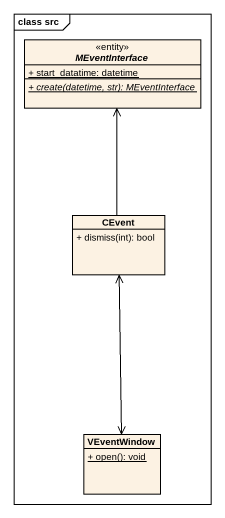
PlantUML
@startuml
mainframe class src
hide circle
hide empty members
skinparam classAttributeIconSize 0
interface MEventInterface <<entity>> {
  {static} + start_datatime: datetime
  {static} {abstract} + create(datetime, str): MEventInterface
}
class CEvent {
  + dismiss(int): bool
}
class VEventWindow {
  {static} + open(): void
}
MEventInterface <-- CEvent
CEvent <--> VEventWindow
@enduml
